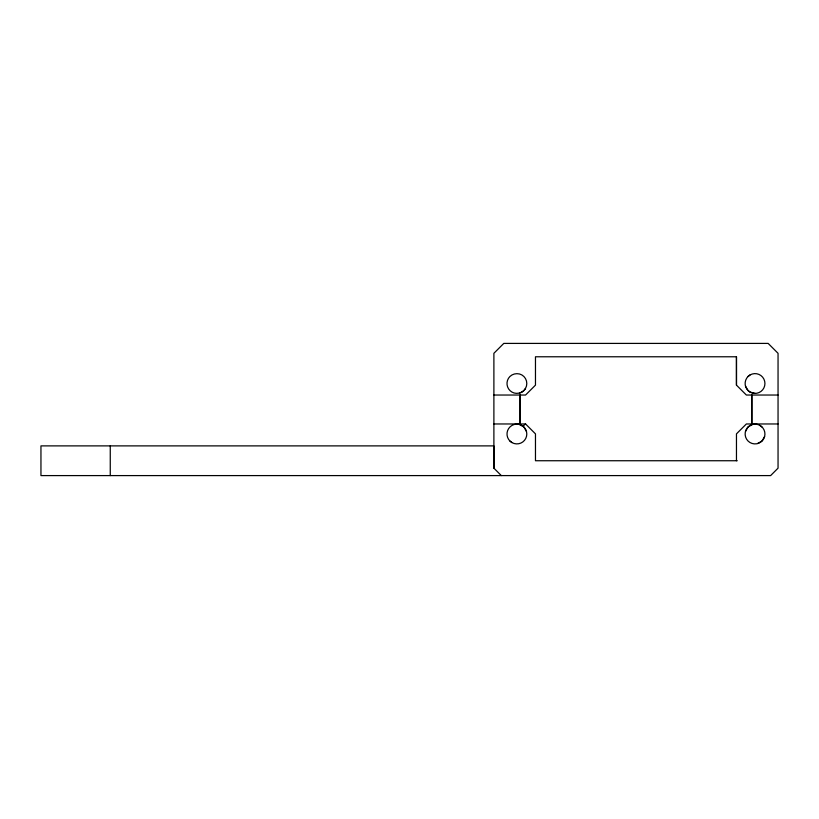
<?xml version="1.0" encoding="UTF-8"?>
<svg xmlns="http://www.w3.org/2000/svg" width="819" height="819" viewBox="0 0 819 819"><rect width="100%" height="100%" fill="white"/><g stroke="black" fill="none" stroke-linecap="round" stroke-linejoin="round"><path stroke-width="1.23" d="M493.888 468.161L493.888 445.884L40.95 445.884L40.95 475.593L770.628 475.593L778.05 468.161L778.05 353.306L768.15 343.407L503.787 343.407L493.888 353.306L493.888 468.161L501.31 475.593M778.05 395.034L746.365 395.034L736.465 385.135L736.465 356.777L535.472 356.777L535.472 385.135L525.563 395.034L493.888 395.034M525.481 388.462L526.463 386.077A9.9 9.9 0 0 0 521.857 374.938C518.048 372.768 513.011 373.433 509.899 376.505A9.9 9.9 0 0 0 511.957 392.086C516.523 394.758 522.86 393.069 525.481 388.462A9.9 9.9 0 0 1 519.471 393.069M745.464 431.449L748.023 427.006L752.466 424.447A9.9 9.9 0 0 1 764.598 436.568L762.028 441.001L757.595 443.57M522.88 426.218L525.563 423.966L535.472 433.865L535.472 460.739L737.243 460.739M748.023 376.505L750.081 374.938A9.9 9.9 0 0 1 764.936 383.507A9.9 9.9 0 0 1 750.081 392.086L748.023 390.509L745.464 386.077M493.888 423.966L525.563 423.966M778.05 423.966L746.365 423.966L736.465 433.865L736.465 460.739M755.026 393.407L750.081 392.086A9.9 9.9 0 0 1 750.081 374.938M519.471 424.447L523.904 427.006L526.474 431.449M759.981 425.43L762.028 427.006M509.899 441.001L511.947 442.577A9.9 9.9 0 0 0 526.801 434.009A9.9 9.9 0 0 0 511.957 425.43A9.9 9.9 0 0 0 511.947 442.577M736.465 356.777L736.465 385.135M110.258 445.884L110.258 475.593M764.598 436.568A9.9 9.9 0 0 1 748.034 441.011A9.9 9.9 0 0 1 752.466 424.447M520.126 395.034L520.126 423.966L520.126 395.034M751.811 395.034L751.811 423.966L751.811 395.034"/></g></svg>
